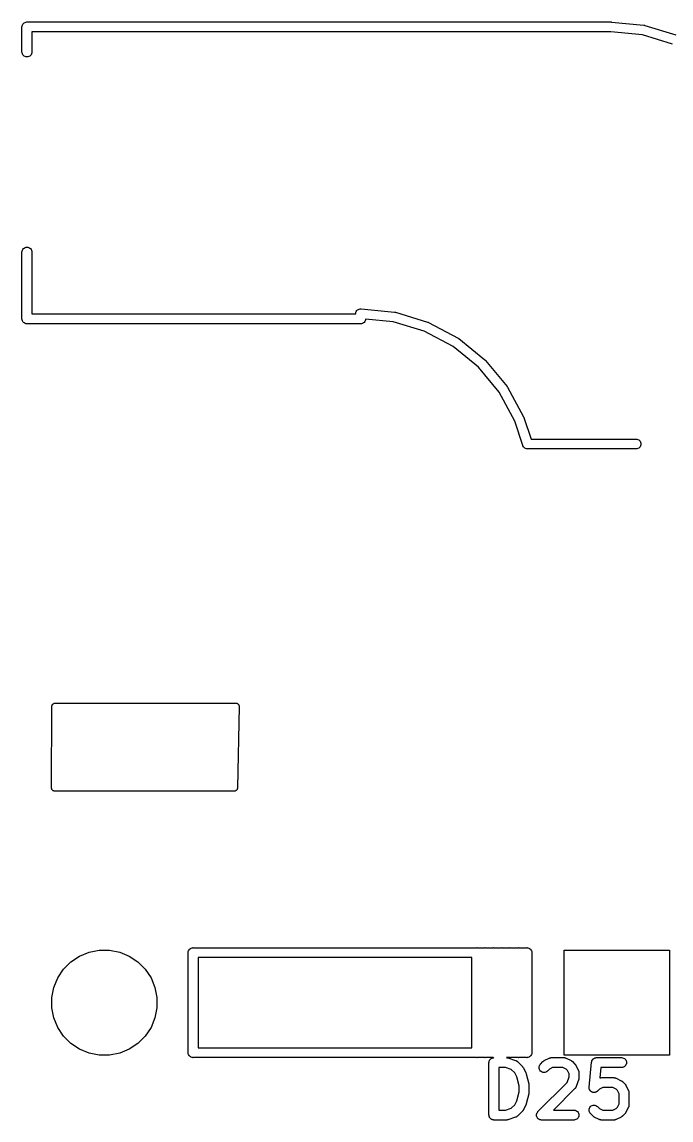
# Model space of a CAD drawing. Extents: x -13 to 127, y -89 to 15.
# Drawn here: x 90.09 to 99.97, y -12.69 to 4.03 of the extents above; entities that cross this region are included whole.
import ezdxf

# ---------------------------------------------------------------- set-up
doc = ezdxf.new("R2010")
doc.units = 0
doc.layers.add('BLACK', color=7, linetype='CONTINUOUS')

msp = doc.modelspace()

# ---------------------------------------------------------------- linework, layer by layer
at = {"layer": 'BLACK', "linetype": 'CONTINUOUS'}
for p, q in [((90.1167, 4.00829), (90.1281, 4.01766)), ((90.1281, 4.01766), (90.1412, 4.02462)), ((90.1412, 4.02462), (90.1553, 4.02891)), ((90.1553, 4.02891), (90.1663, 4.03)), ((90.1663, 4.03), (90.17, 4.03036)), ((90.17, 4.03036), (90.1737, 4.03)), ((90.1737, 4.03), (99.0637, 4.03)), ((99.0637, 4.03), (99.0673, 4.02964)), ((99.0673, 4.02964), (99.0673, 4.02964)), ((99.0673, 4.02964), (99.5607, 3.98127)), ((90.0946, 3.955), (90.0961, 3.9697)), ((90.095, 3.95131), (90.0946, 3.955)), ((90.095, 3.57033), (90.095, 3.95131)), ((90.0961, 3.9697), (90.1004, 3.98384)), ((90.1004, 3.98384), (90.1073, 3.99687)), ((90.1073, 3.99687), (90.1167, 4.00829)), ((99.0563, 3.88), (90.245, 3.88)), ((90.245, 3.88), (90.245, 3.57032)), ((99.5387, 3.8327), (99.0563, 3.88)), ((99.5607, 3.98127), (99.5607, 3.98127)), ((99.5607, 3.98127), (99.5607, 3.98127)), ((99.5607, 3.98127), (99.5617, 3.98116)), ((99.5617, 3.98116), (99.5683, 3.97975)), ((99.5683, 3.97975), (99.575, 3.97842)), ((99.575, 3.97842), (100.05, 3.83515)), ((99.9992, 3.69367), (99.5387, 3.8327)), ((90.0961, 3.5593), (90.095, 3.57033)), ((90.1004, 3.54516), (90.0961, 3.5593)), ((90.1073, 3.53213), (90.1004, 3.54516)), ((90.1167, 3.52071), (90.1073, 3.53213)), ((90.1281, 3.51134), (90.1167, 3.52071)), ((90.1412, 3.50438), (90.1281, 3.51134)), ((90.2119, 3.51134), (90.1988, 3.50438)), ((90.2233, 3.52071), (90.2119, 3.51134)), ((90.2327, 3.53213), (90.2233, 3.52071)), ((90.2396, 3.54516), (90.2327, 3.53213)), ((90.2439, 3.5593), (90.2396, 3.54516)), ((90.245, 3.57032), (90.2439, 3.5593)), ((90.1553, 3.50009), (90.1412, 3.50438)), ((90.17, 3.49864), (90.1553, 3.50009)), ((90.1847, 3.50009), (90.17, 3.49864)), ((90.1988, 3.50438), (90.1847, 3.50009)), ((90.095, 0.52968), (90.0961, 0.5407)), ((90.095, -0.48632), (90.095, 0.52968)), ((90.0961, 0.5407), (90.1004, 0.55484)), ((90.1004, 0.55484), (90.1073, 0.56787)), ((90.1073, 0.56787), (90.1167, 0.57929)), ((90.1167, 0.57929), (90.1281, 0.58866)), ((90.1281, 0.58866), (90.1412, 0.59562)), ((90.1412, 0.59562), (90.1553, 0.59991)), ((90.1553, 0.59991), (90.17, 0.60136)), ((90.17, 0.60136), (90.1847, 0.59991)), ((90.1847, 0.59991), (90.1988, 0.59562)), ((90.1988, 0.59562), (90.2119, 0.58866)), ((90.2119, 0.58866), (90.2233, 0.57929)), ((90.2233, 0.57929), (90.2327, 0.56787)), ((90.2327, 0.56787), (90.2396, 0.55484)), ((90.2396, 0.55484), (90.2439, 0.5407)), ((90.2439, 0.5407), (90.245, 0.52968)), ((90.245, 0.52968), (90.245, -0.415)), ((90.0946, -0.49), (90.095, -0.48632)), ((90.0961, -0.5047), (90.0946, -0.49)), ((90.245, -0.415), (95.1753, -0.415)), ((95.1753, -0.415), (95.1754, -0.40399)), ((95.1754, -0.40399), (95.1784, -0.38965)), ((95.1784, -0.38965), (95.184, -0.37616)), ((95.184, -0.37616), (95.1922, -0.36402)), ((95.1922, -0.36402), (95.2026, -0.35371)), ((95.2026, -0.35371), (95.2148, -0.34561)), ((95.2148, -0.34561), (95.2283, -0.34003)), ((95.2283, -0.34003), (95.2427, -0.33719)), ((95.2427, -0.33719), (95.2573, -0.33719)), ((95.2573, -0.33719), (95.7658, -0.38705)), ((95.3249, -0.49453), (95.3239, -0.5047)), ((95.7439, -0.53562), (95.3249, -0.49453)), ((95.7658, -0.38705), (95.7659, -0.38705)), ((95.7659, -0.38705), (95.7659, -0.38705)), ((95.7659, -0.38705), (95.7669, -0.38716)), ((95.7669, -0.38716), (95.7735, -0.38857)), ((95.7735, -0.38857), (95.7802, -0.38989)), ((95.7802, -0.38989), (96.2694, -0.53758)), ((90.1004, -0.51884), (90.0961, -0.5047)), ((90.1073, -0.53187), (90.1004, -0.51884)), ((90.1123, -0.53789), (90.1073, -0.53187)), ((90.1167, -0.54329), (90.1123, -0.53789)), ((90.1281, -0.55266), (90.1167, -0.54329)), ((90.1412, -0.55963), (90.1281, -0.55266)), ((90.1553, -0.56391), (90.1412, -0.55963)), ((90.17, -0.56536), (90.1553, -0.56391)), ((90.1737, -0.565), (90.17, -0.56536)), ((95.2537, -0.565), (90.1737, -0.565)), ((95.2647, -0.56391), (95.2537, -0.565)), ((95.2788, -0.55963), (95.2647, -0.56391)), ((95.2919, -0.55266), (95.2788, -0.55963)), ((95.3033, -0.54329), (95.2919, -0.55266)), ((95.3127, -0.53187), (95.3033, -0.54329)), ((95.3196, -0.51884), (95.3127, -0.53187)), ((95.3239, -0.5047), (95.3196, -0.51884)), ((96.219, -0.67905), (95.7439, -0.53562)), ((96.2694, -0.53758), (96.2694, -0.53758)), ((96.2694, -0.53758), (96.2694, -0.53758)), ((96.2694, -0.53758), (96.2704, -0.53789)), ((96.2704, -0.53789), (96.2766, -0.54057)), ((96.2766, -0.54057), (96.2829, -0.54316)), ((96.2829, -0.54316), (96.7341, -0.78304)), ((96.6572, -0.91204), (96.219, -0.67905)), ((96.7341, -0.78304), (96.7341, -0.78305)), ((96.7341, -0.78305), (96.7341, -0.78305)), ((96.7341, -0.78305), (96.735, -0.78355)), ((96.735, -0.78355), (96.7406, -0.78738)), ((96.7406, -0.78738), (96.7463, -0.79115)), ((96.7463, -0.79115), (97.1423, -1.1141)), ((97.0418, -1.22569), (96.6572, -0.91204)), ((97.1423, -1.1141), (97.1431, -1.11477)), ((97.1431, -1.11477), (97.1478, -1.11961)), ((97.1478, -1.11961), (97.1526, -1.12442)), ((97.1526, -1.12442), (97.4783, -1.51812)), ((97.3581, -1.60808), (97.0418, -1.22569)), ((97.5945, -2.04533), (97.3581, -1.60808)), ((97.4783, -1.51812), (97.4784, -1.51813)), ((97.4784, -1.51813), (97.4784, -1.51814)), ((97.4784, -1.51814), (97.479, -1.51894)), ((97.479, -1.51894), (97.4827, -1.52461)), ((97.4827, -1.52461), (97.4865, -1.53027)), ((97.4865, -1.53027), (97.7296, -1.97975)), ((97.7296, -1.97975), (97.7301, -1.98067)), ((97.7301, -1.98067), (97.7323, -1.98624)), ((97.7323, -1.98624), (97.7348, -1.99172)), ((97.7348, -1.99172), (97.8441, -2.32)), ((97.7185, -2.4178), (97.5945, -2.04533)), ((97.8441, -2.32), (99.4447, -2.32)), ((99.4447, -2.32), (99.4557, -2.32109)), ((99.4557, -2.32109), (99.4698, -2.32537)), ((99.4698, -2.32537), (99.4829, -2.33234)), ((99.4829, -2.33234), (99.4943, -2.34171)), ((97.7204, -2.42384), (97.7185, -2.4178)), ((97.7273, -2.43687), (97.7204, -2.42384)), ((97.7367, -2.44829), (97.7273, -2.43687)), ((97.7481, -2.45766), (97.7367, -2.44829)), ((97.7612, -2.46463), (97.7481, -2.45766)), ((97.7753, -2.46891), (97.7612, -2.46463)), ((97.7863, -2.47), (97.7753, -2.46891)), ((99.4447, -2.47), (97.7863, -2.47)), ((99.4557, -2.46891), (99.4447, -2.47)), ((99.4698, -2.46462), (99.4557, -2.46891)), ((99.4829, -2.45766), (99.4698, -2.46462)), ((99.4943, -2.44829), (99.4829, -2.45766)), ((99.4943, -2.34171), (99.5037, -2.35313)), ((99.5037, -2.43687), (99.4943, -2.44829)), ((99.5037, -2.35313), (99.5106, -2.36616)), ((99.5106, -2.42384), (99.5037, -2.43687)), ((99.5106, -2.36616), (99.5149, -2.3803)), ((99.5149, -2.4097), (99.5106, -2.42384)), ((99.5149, -2.3803), (99.5164, -2.395)), ((99.5164, -2.395), (99.5149, -2.4097)), ((90.5652, -6.35413), (90.5687, -6.35128)), ((90.5687, -6.35128), (90.5723, -6.34835)), ((90.5723, -6.34835), (90.5726, -6.34822)), ((90.5726, -6.34822), (90.5728, -6.34805)), ((90.5728, -6.34805), (90.5768, -6.34595)), ((90.5768, -6.34595), (90.5809, -6.34377)), ((90.5809, -6.34377), (90.5812, -6.34369)), ((90.5812, -6.34369), (90.5815, -6.34357)), ((90.5815, -6.34357), (90.5858, -6.3423)), ((90.5858, -6.3423), (90.5903, -6.34095)), ((90.5903, -6.34095), (90.5906, -6.34092)), ((90.5906, -6.34092), (90.5908, -6.34085)), ((90.5908, -6.34085), (90.5954, -6.34045)), ((90.5954, -6.34045), (90.6, -6.34)), ((90.6, -6.34), (93.35, -6.34)), ((93.35, -6.34), (93.3507, -6.34)), ((93.3507, -6.34), (93.351, -6.34004)), ((93.351, -6.34004), (93.3514, -6.34002)), ((93.3514, -6.34002), (93.3559, -6.34059)), ((93.3559, -6.34059), (93.3604, -6.34109)), ((93.3604, -6.34109), (93.3607, -6.34119)), ((93.3607, -6.34119), (93.361, -6.34123)), ((93.361, -6.34123), (93.3653, -6.34266)), ((93.3653, -6.34266), (93.3697, -6.34404)), ((93.3697, -6.34404), (93.37, -6.3442)), ((93.37, -6.3442), (93.3703, -6.34431)), ((93.3703, -6.34431), (93.3743, -6.34655)), ((93.3743, -6.34655), (93.3782, -6.34874)), ((93.3782, -6.34874), (93.3785, -6.34896)), ((93.3785, -6.34896), (93.3788, -6.34912)), ((93.3788, -6.34912), (93.3823, -6.35212)), ((93.3823, -6.35212), (93.3857, -6.35502)), ((90.545, -7.6298), (90.55, -6.3898)), ((90.55, -6.3891), (90.5505, -6.38454)), ((90.55, -6.38964), (90.55, -6.3891)), ((90.55, -6.38965), (90.55, -6.38964)), ((90.55, -6.38966), (90.55, -6.38965)), ((90.55, -6.3898), (90.55, -6.38966)), ((90.5505, -6.38454), (90.551, -6.37995)), ((90.551, -6.37995), (90.5511, -6.37968)), ((90.5511, -6.37941), (90.5525, -6.37503)), ((90.5511, -6.37968), (90.5511, -6.37941)), ((90.5525, -6.37503), (90.5539, -6.37062)), ((90.5539, -6.37062), (90.554, -6.37038)), ((90.554, -6.37038), (90.5541, -6.37012)), ((90.5541, -6.37012), (90.5564, -6.36609)), ((90.5564, -6.36609), (90.5585, -6.36204)), ((90.5585, -6.36204), (90.5587, -6.36183)), ((90.5587, -6.36183), (90.5589, -6.36159)), ((90.5589, -6.36159), (90.5618, -6.35808)), ((90.5618, -6.35808), (90.5648, -6.35452)), ((90.5648, -6.35452), (90.565, -6.35435)), ((90.565, -6.35435), (90.5652, -6.35413)), ((93.4, -6.39101), (93.375, -7.63101)), ((93.3857, -6.35502), (93.3859, -6.35527)), ((93.3859, -6.35527), (93.3862, -6.35549)), ((93.3862, -6.35549), (93.389, -6.3591)), ((93.389, -6.3591), (93.3918, -6.36262)), ((93.3918, -6.36262), (93.392, -6.36291)), ((93.392, -6.36291), (93.3922, -6.36318)), ((93.3922, -6.36318), (93.3943, -6.36726)), ((93.3943, -6.36726), (93.3964, -6.37127)), ((93.3964, -6.37127), (93.3965, -6.37158)), ((93.3965, -6.37158), (93.3966, -6.37188)), ((93.3966, -6.37188), (93.3978, -6.37628)), ((93.3978, -6.37628), (93.3991, -6.38063)), ((93.3991, -6.38063), (93.3991, -6.38096)), ((93.3991, -6.38096), (93.3992, -6.38128)), ((93.3992, -6.38128), (93.3996, -6.38584)), ((93.3996, -6.38584), (93.4, -6.39035)), ((93.4, -6.39035), (93.4, -6.39068)), ((93.4, -6.39068), (93.4, -6.39101)), ((90.5455, -7.63476), (90.545, -7.6298)), ((90.5459, -7.63937), (90.5455, -7.63476)), ((90.5459, -7.63944), (90.5459, -7.63937)), ((90.5459, -7.63951), (90.5459, -7.63944)), ((90.5473, -7.64419), (90.5459, -7.63951)), ((90.5486, -7.64873), (90.5473, -7.64419)), ((90.5487, -7.6488), (90.5486, -7.64873)), ((90.5487, -7.64887), (90.5487, -7.6488)), ((90.5509, -7.65297), (90.5487, -7.64887)), ((90.5532, -7.65738), (90.5509, -7.65297)), ((90.5532, -7.65743), (90.5532, -7.65738)), ((90.5532, -7.6575), (90.5532, -7.65743)), ((90.5564, -7.66139), (90.5532, -7.6575)), ((90.5593, -7.66498), (90.5564, -7.66139)), ((90.5593, -7.66503), (90.5593, -7.66498)), ((90.5594, -7.66509), (90.5593, -7.66503)), ((90.5632, -7.6683), (90.5594, -7.66509)), ((90.5668, -7.67126), (90.5632, -7.6683)), ((90.5668, -7.67129), (90.5668, -7.67126)), ((90.5669, -7.67134), (90.5668, -7.67129)), ((90.5711, -7.67362), (90.5669, -7.67134)), ((90.5753, -7.67596), (90.5711, -7.67362)), ((90.5754, -7.67598), (90.5753, -7.67596)), ((90.5754, -7.67601), (90.5754, -7.67598)), ((90.58, -7.67744), (90.5754, -7.67601)), ((90.5846, -7.67891), (90.58, -7.67744)), ((90.5847, -7.67891), (90.5846, -7.67891)), ((90.5847, -7.67894), (90.5847, -7.67891)), ((90.5896, -7.67947), (90.5847, -7.67894)), ((90.5943, -7.67999), (90.5896, -7.67947)), ((90.5944, -7.68), (90.5943, -7.67999)), ((90.5945, -7.68), (90.5944, -7.68)), ((90.5944, -7.68), (90.5944, -7.68)), ((90.595, -7.68), (90.5945, -7.68)), ((93.325, -7.68), (90.595, -7.68)), ((93.3292, -7.67959), (93.325, -7.68)), ((93.3334, -7.67929), (93.3292, -7.67959)), ((93.334, -7.67911), (93.3334, -7.67929)), ((93.3347, -7.67905), (93.334, -7.67911)), ((93.3388, -7.67783), (93.3347, -7.67905)), ((93.3428, -7.67673), (93.3388, -7.67783)), ((93.3434, -7.67642), (93.3428, -7.67673)), ((93.3441, -7.67623), (93.3434, -7.67642)), ((93.3478, -7.67424), (93.3441, -7.67623)), ((93.3515, -7.67238), (93.3478, -7.67424)), ((93.3521, -7.67197), (93.3515, -7.67238)), ((93.3527, -7.67165), (93.3521, -7.67197)), ((93.3559, -7.66898), (93.3527, -7.67165)), ((93.3593, -7.66642), (93.3559, -7.66898)), ((93.3597, -7.66591), (93.3593, -7.66642)), ((93.3602, -7.66548), (93.3597, -7.66591)), ((93.3629, -7.66223), (93.3602, -7.66548)), ((93.3657, -7.65907), (93.3629, -7.66223)), ((93.366, -7.65849), (93.3657, -7.65907)), ((93.3665, -7.65796), (93.366, -7.65849)), ((93.3685, -7.65426), (93.3665, -7.65796)), ((93.3706, -7.65062), (93.3685, -7.65426)), ((93.3708, -7.64997), (93.3706, -7.65062)), ((93.3711, -7.64938), (93.3708, -7.64997)), ((93.3723, -7.64537), (93.3711, -7.64938)), ((93.3737, -7.64138), (93.3723, -7.64537)), ((93.3738, -7.6407), (93.3737, -7.64138)), ((93.374, -7.64005), (93.3738, -7.6407)), ((93.3744, -7.63587), (93.374, -7.64005)), ((93.375, -7.63171), (93.3744, -7.63587)), ((93.375, -7.63101), (93.375, -7.63171)), ((90.84, -10.2786), (90.9711, -10.191)), ((90.9711, -10.191), (91.1166, -10.1307)), ((91.1166, -10.1307), (91.2712, -10.1)), ((91.2712, -10.1), (91.4288, -10.1)), ((91.4288, -10.1), (91.5834, -10.1307)), ((91.5834, -10.1307), (91.7289, -10.191)), ((91.7289, -10.191), (91.86, -10.2786)), ((92.6246, -10.138), (92.6261, -10.1233)), ((92.625, -10.1417), (92.6246, -10.138)), ((92.625, -11.6583), (92.625, -10.1417)), ((92.6261, -10.1233), (92.6304, -10.1092)), ((92.6304, -10.1092), (92.6373, -10.0961)), ((92.6373, -10.0961), (92.6467, -10.0847)), ((92.6467, -10.0847), (92.6581, -10.0753)), ((92.6581, -10.0753), (92.6712, -10.0684)), ((92.6712, -10.0684), (92.6853, -10.0641)), ((92.6853, -10.0641), (92.6963, -10.063)), ((92.6963, -10.063), (92.7, -10.0626)), ((92.7, -10.0626), (92.7037, -10.063)), ((92.7037, -10.063), (97.0143, -10.063)), ((97.0143, -10.063), (97.018, -10.0626)), ((97.018, -10.0626), (97.0217, -10.063)), ((97.0217, -10.063), (97.1413, -10.063)), ((97.1413, -10.063), (97.145, -10.0626)), ((97.145, -10.0626), (97.1487, -10.063)), ((97.1487, -10.063), (97.2683, -10.063)), ((97.2683, -10.063), (97.272, -10.0626)), ((97.272, -10.0626), (97.2757, -10.063)), ((97.2757, -10.063), (97.3953, -10.063)), ((97.3953, -10.063), (97.399, -10.0626)), ((97.399, -10.0626), (97.4027, -10.063)), ((97.4027, -10.063), (97.5223, -10.063)), ((97.5223, -10.063), (97.526, -10.0626)), ((97.526, -10.0626), (97.5297, -10.063)), ((97.5297, -10.063), (97.6493, -10.063)), ((97.6493, -10.063), (97.653, -10.0626)), ((97.653, -10.0626), (97.6567, -10.063)), ((97.6567, -10.063), (97.7763, -10.063)), ((97.7763, -10.063), (97.78, -10.0626)), ((97.78, -10.0626), (97.7837, -10.063)), ((97.7837, -10.063), (97.7947, -10.0641)), ((97.7947, -10.0641), (97.8088, -10.0684)), ((97.8088, -10.0684), (97.8219, -10.0753)), ((97.8219, -10.0753), (97.8333, -10.0847)), ((97.8333, -10.0847), (97.8427, -10.0961)), ((97.8427, -10.0961), (97.8496, -10.1092)), ((97.8496, -10.1092), (97.8539, -10.1233)), ((97.8539, -10.1233), (97.8554, -10.138)), ((97.8554, -10.138), (97.855, -10.1417)), ((97.855, -10.1417), (97.855, -11.6583)), ((98.35, -11.7), (98.35, -10.1)), ((98.35, -10.1), (99.95, -10.1)), ((99.95, -10.1), (99.95, -11.7)), ((90.7286, -10.39), (90.84, -10.2786)), ((91.86, -10.2786), (91.9714, -10.39)), ((92.775, -10.213), (92.775, -11.587)), ((96.943, -10.213), (92.775, -10.213)), ((96.943, -11.587), (96.943, -10.213)), ((90.5807, -10.6666), (90.641, -10.5211)), ((90.641, -10.5211), (90.7286, -10.39)), ((91.9714, -10.39), (92.059, -10.5211)), ((92.059, -10.5211), (92.1193, -10.6666)), ((90.55, -10.8212), (90.5807, -10.6666)), ((92.1193, -10.6666), (92.15, -10.8212)), ((90.55, -10.9788), (90.55, -10.8212)), ((92.15, -10.8212), (92.15, -10.9788)), ((90.5807, -11.1334), (90.55, -10.9788)), ((92.15, -10.9788), (92.1193, -11.1334)), ((90.641, -11.2789), (90.5807, -11.1334)), ((92.1193, -11.1334), (92.059, -11.2789)), ((90.7286, -11.41), (90.641, -11.2789)), ((92.059, -11.2789), (91.9714, -11.41)), ((90.84, -11.5214), (90.7286, -11.41)), ((90.9711, -11.609), (90.84, -11.5214)), ((91.86, -11.5214), (91.7289, -11.609)), ((91.9714, -11.41), (91.86, -11.5214)), ((91.1166, -11.6693), (90.9711, -11.609)), ((91.2712, -11.7), (91.1166, -11.6693)), ((91.4288, -11.7), (91.2712, -11.7)), ((91.5834, -11.6693), (91.4288, -11.7)), ((91.7289, -11.609), (91.5834, -11.6693)), ((92.6246, -11.662), (92.625, -11.6583)), ((92.6261, -11.6767), (92.6246, -11.662)), ((92.6304, -11.6908), (92.6261, -11.6767)), ((92.6373, -11.7039), (92.6304, -11.6908)), ((92.775, -11.587), (96.943, -11.587)), ((97.8496, -11.6908), (97.8427, -11.7039)), ((97.8539, -11.6767), (97.8496, -11.6908)), ((97.8554, -11.662), (97.8539, -11.6767)), ((97.855, -11.6583), (97.8554, -11.662)), ((99.95, -11.7), (98.35, -11.7)), ((92.6467, -11.7153), (92.6373, -11.7039)), ((92.6581, -11.7247), (92.6467, -11.7153)), ((92.6712, -11.7316), (92.6581, -11.7247)), ((92.6853, -11.7359), (92.6712, -11.7316)), ((92.6941, -11.7368), (92.6853, -11.7359)), ((92.6954, -11.7369), (92.6941, -11.7368)), ((92.6963, -11.737), (92.6954, -11.7369)), ((92.7, -11.7374), (92.6963, -11.737)), ((92.7037, -11.737), (92.7, -11.7374)), ((97.0143, -11.737), (92.7037, -11.737)), ((97.018, -11.7374), (97.0143, -11.737)), ((97.0217, -11.737), (97.018, -11.7374)), ((97.1413, -11.737), (97.0217, -11.737)), ((97.145, -11.7374), (97.1413, -11.737)), ((97.1487, -11.737), (97.145, -11.7374)), ((97.2683, -11.737), (97.1487, -11.737)), ((97.2036, -11.8109), (97.2044, -11.8038)), ((97.2036, -11.8114), (97.2036, -11.8109)), ((97.2036, -11.8119), (97.2036, -11.8114)), ((97.2036, -11.8114), (97.2036, -11.8114)), ((97.2036, -11.8114), (97.2036, -11.8114)), ((97.2036, -12.6119), (97.2036, -11.8119)), ((97.2044, -11.8038), (97.2051, -11.7968)), ((97.2051, -11.7968), (97.2052, -11.7966)), ((97.2052, -11.7963), (97.2073, -11.7896)), ((97.2052, -11.7966), (97.2052, -11.7963)), ((97.2073, -11.7896), (97.2094, -11.7828)), ((97.2094, -11.7828), (97.2096, -11.7826)), ((97.2096, -11.7824), (97.213, -11.7761)), ((97.2096, -11.7826), (97.2096, -11.7824)), ((97.213, -11.7761), (97.2164, -11.77)), ((97.2164, -11.77), (97.2166, -11.7698)), ((97.2166, -11.7698), (97.2167, -11.7695)), ((97.2167, -11.7695), (97.2212, -11.7641)), ((97.2212, -11.7641), (97.2257, -11.7587)), ((97.2257, -11.7587), (97.2259, -11.7585)), ((97.2259, -11.7585), (97.2261, -11.7583)), ((97.2261, -11.7583), (97.2316, -11.7539)), ((97.2316, -11.7539), (97.2371, -11.7494)), ((97.2371, -11.7494), (97.2373, -11.7493)), ((97.2373, -11.7493), (97.2375, -11.7491)), ((97.2375, -11.7491), (97.2438, -11.7459)), ((97.2438, -11.7459), (97.25, -11.7426)), ((97.25, -11.7426), (97.2502, -11.7425)), ((97.2502, -11.7425), (97.2505, -11.7424)), ((97.2505, -11.7424), (97.2573, -11.7404)), ((97.2573, -11.7404), (97.264, -11.7383)), ((97.264, -11.7383), (97.2643, -11.7383)), ((97.2643, -11.7383), (97.2645, -11.7382)), ((97.2645, -11.7382), (97.2715, -11.7376)), ((97.272, -11.7374), (97.2683, -11.737)), ((97.2715, -11.7376), (97.2776, -11.737)), ((97.2757, -11.737), (97.272, -11.7374)), ((97.2776, -11.737), (97.2757, -11.737)), ((97.5223, -11.737), (97.4709, -11.737)), ((97.4709, -11.737), (97.4743, -11.7374)), ((97.4743, -11.7374), (97.4785, -11.7375)), ((97.4785, -11.7375), (97.4815, -11.7382)), ((97.4815, -11.7382), (97.4846, -11.7385)), ((97.4846, -11.7385), (97.4887, -11.7398)), ((97.4887, -11.7398), (97.4928, -11.7408)), ((97.4928, -11.7408), (97.6071, -11.7788)), ((97.526, -11.7374), (97.5223, -11.737)), ((97.5297, -11.737), (97.526, -11.7374)), ((97.6493, -11.737), (97.5297, -11.737)), ((97.6071, -11.7788), (97.608, -11.7792)), ((97.608, -11.7792), (97.61, -11.7801)), ((97.61, -11.7801), (97.6122, -11.7808)), ((97.6122, -11.7808), (97.6167, -11.7832)), ((97.6167, -11.7832), (97.6213, -11.7853)), ((97.6213, -11.7853), (97.6231, -11.7866)), ((97.6231, -11.7866), (97.6251, -11.7877)), ((97.6251, -11.7877), (97.629, -11.7909)), ((97.629, -11.7909), (97.6332, -11.7939)), ((97.6332, -11.7939), (97.6347, -11.7956)), ((97.6347, -11.7956), (97.6364, -11.797)), ((97.6364, -11.797), (97.7126, -11.8732)), ((97.653, -11.7374), (97.6493, -11.737)), ((97.6567, -11.737), (97.653, -11.7374)), ((97.7763, -11.737), (97.6567, -11.737)), ((97.78, -11.7374), (97.7763, -11.737)), ((97.7837, -11.737), (97.78, -11.7374)), ((97.7846, -11.7369), (97.7837, -11.737)), ((97.7859, -11.7368), (97.7846, -11.7369)), ((97.7947, -11.7359), (97.7859, -11.7368)), ((97.8088, -11.7316), (97.7947, -11.7359)), ((97.8219, -11.7247), (97.8088, -11.7316)), ((97.8333, -11.7153), (97.8219, -11.7247)), ((97.8427, -11.7039), (97.8333, -11.7153)), ((97.967, -11.8733), (97.9712, -11.8593)), ((97.9712, -11.8593), (97.9782, -11.8464)), ((97.9782, -11.8464), (97.9874, -11.8351)), ((97.9874, -11.8351), (98.0255, -11.797)), ((98.0255, -11.797), (98.0263, -11.7962)), ((98.0263, -11.7962), (98.0296, -11.7936)), ((98.0296, -11.7936), (98.0326, -11.7907)), ((98.0326, -11.7907), (98.0353, -11.789)), ((98.0353, -11.789), (98.0377, -11.7871)), ((98.0377, -11.7871), (98.0415, -11.7852)), ((98.0415, -11.7852), (98.045, -11.7829)), ((98.045, -11.7829), (98.1212, -11.7448)), ((98.1212, -11.7448), (98.1222, -11.7444)), ((98.1222, -11.7444), (98.1242, -11.7436)), ((98.1242, -11.7436), (98.1262, -11.7426)), ((98.1262, -11.7426), (98.1311, -11.7411)), ((98.1311, -11.7411), (98.1359, -11.7393)), ((98.1359, -11.7393), (98.1381, -11.739)), ((98.1381, -11.739), (98.1402, -11.7383)), ((98.1402, -11.7383), (98.1453, -11.7378)), ((98.1453, -11.7378), (98.1504, -11.737)), ((98.1504, -11.737), (98.1526, -11.7371)), ((98.1526, -11.7371), (98.1548, -11.7369)), ((98.1548, -11.7369), (98.3452, -11.7369)), ((98.3452, -11.7369), (98.3463, -11.7369)), ((98.3463, -11.7369), (98.3485, -11.7372)), ((98.3485, -11.7372), (98.3507, -11.7371)), ((98.3507, -11.7371), (98.3557, -11.738)), ((98.3557, -11.738), (98.3608, -11.7385)), ((98.3608, -11.7385), (98.3629, -11.7392)), ((98.3629, -11.7392), (98.3651, -11.7396)), ((98.3651, -11.7396), (98.3699, -11.7414)), ((98.3699, -11.7414), (98.3748, -11.743)), ((98.3748, -11.743), (98.3767, -11.744)), ((98.3767, -11.744), (98.3788, -11.7448)), ((98.3788, -11.7448), (98.455, -11.7829)), ((98.455, -11.7829), (98.4559, -11.7834)), ((98.4559, -11.7834), (98.4594, -11.7857)), ((98.4594, -11.7857), (98.4631, -11.7877)), ((98.4631, -11.7877), (98.4656, -11.7897)), ((98.4656, -11.7897), (98.4682, -11.7914)), ((98.4682, -11.7914), (98.4712, -11.7943)), ((98.4712, -11.7943), (98.4745, -11.797)), ((98.4745, -11.797), (98.5126, -11.8351)), ((98.5126, -11.8351), (98.5133, -11.8358)), ((98.5133, -11.8358), (98.5159, -11.8391)), ((98.5159, -11.8391), (98.5188, -11.8422)), ((98.5188, -11.8422), (98.5205, -11.8448)), ((98.5205, -11.8448), (98.5224, -11.8472)), ((98.5224, -11.8472), (98.5244, -11.851)), ((98.5244, -11.851), (98.5266, -11.8546)), ((98.5266, -11.8546), (98.5647, -11.9307)), ((98.7278, -12.1854), (98.7658, -11.8044)), ((98.7658, -11.8044), (98.766, -11.8034)), ((98.766, -11.8034), (98.7667, -11.8001)), ((98.7667, -11.8001), (98.767, -11.7968)), ((98.767, -11.7968), (98.7682, -11.793)), ((98.7682, -11.793), (98.769, -11.7891)), ((98.769, -11.7891), (98.7703, -11.786)), ((98.7703, -11.786), (98.7713, -11.7828)), ((98.7713, -11.7828), (98.7732, -11.7793)), ((98.7732, -11.7793), (98.7748, -11.7756)), ((98.7748, -11.7756), (98.7767, -11.7729)), ((98.7767, -11.7729), (98.7783, -11.77)), ((98.7783, -11.77), (98.7808, -11.7669)), ((98.7808, -11.7669), (98.7831, -11.7636)), ((98.7831, -11.7636), (98.7855, -11.7613)), ((98.7855, -11.7613), (98.7876, -11.7587)), ((98.7876, -11.7587), (98.7907, -11.7562)), ((98.7907, -11.7562), (98.7936, -11.7534)), ((98.7936, -11.7534), (98.7964, -11.7515)), ((98.7964, -11.7515), (98.799, -11.7494)), ((98.799, -11.7494), (98.8025, -11.7476)), ((98.8025, -11.7476), (98.8059, -11.7454)), ((98.8059, -11.7454), (98.809, -11.7441)), ((98.809, -11.7441), (98.8119, -11.7426)), ((98.8119, -11.7426), (98.8157, -11.7414)), ((98.8157, -11.7414), (98.8194, -11.7399)), ((98.8194, -11.7399), (98.8227, -11.7393)), ((98.8227, -11.7393), (98.8259, -11.7383)), ((98.8259, -11.7383), (98.8299, -11.7379)), ((98.8299, -11.7379), (98.8338, -11.7372)), ((98.8338, -11.7372), (98.8372, -11.7372)), ((98.8372, -11.7372), (98.8405, -11.7369)), ((98.8405, -11.7369), (99.2214, -11.7369)), ((99.2214, -11.7369), (99.2225, -11.7369)), ((99.2225, -11.7369), (99.237, -11.7385)), ((99.237, -11.7385), (99.251, -11.743)), ((99.251, -11.743), (99.2638, -11.75)), ((99.2743, -11.8651), (99.2629, -11.8744)), ((99.2638, -11.75), (99.275, -11.7594)), ((99.2836, -11.8538), (99.2743, -11.8651)), ((99.275, -11.7594), (99.2842, -11.7708)), ((99.2906, -11.841), (99.2836, -11.8538)), ((99.2842, -11.7708), (99.291, -11.7838)), ((99.2949, -11.827), (99.2906, -11.841)), ((99.291, -11.7838), (99.2951, -11.7978)), ((99.2964, -11.8124), (99.2949, -11.827)), ((99.2951, -11.7978), (99.2964, -11.8124)), ((97.3536, -11.8869), (97.3536, -12.5369)), ((97.4569, -11.8869), (97.3536, -11.8869)), ((97.5428, -11.9156), (97.4569, -11.8869)), ((97.5979, -11.9706), (97.5428, -11.9156)), ((97.6269, -12.0286), (97.5979, -11.9706)), ((97.6607, -12.164), (97.6269, -12.0286)), ((97.7126, -11.8732), (97.7133, -11.8739)), ((97.7133, -11.8739), (97.7159, -11.8772)), ((97.7159, -11.8772), (97.7188, -11.8803)), ((97.7188, -11.8803), (97.7205, -11.8829)), ((97.7205, -11.8829), (97.7224, -11.8853)), ((97.7224, -11.8853), (97.7244, -11.8891)), ((97.7244, -11.8891), (97.7266, -11.8926)), ((97.7266, -11.8926), (97.7647, -11.9688)), ((97.7647, -11.9688), (97.7652, -11.9698)), ((97.7652, -11.9698), (97.7653, -11.9701)), ((97.7653, -11.9701), (97.7655, -11.9704)), ((97.7655, -11.9704), (97.7678, -11.977)), ((97.7678, -11.977), (97.7702, -11.9835)), ((97.7702, -11.9835), (97.7703, -11.9839)), ((97.7703, -11.9839), (97.7704, -11.9842)), ((97.7704, -11.9842), (97.8085, -12.1366)), ((97.9655, -11.8878), (97.967, -11.8733)), ((97.9669, -11.9024), (97.9655, -11.8878)), ((97.971, -11.9164), (97.9669, -11.9024)), ((97.9779, -11.9294), (97.971, -11.9164)), ((97.9871, -11.9408), (97.9779, -11.9294)), ((97.9983, -11.9501), (97.9871, -11.9408)), ((98.0112, -11.9571), (97.9983, -11.9501)), ((98.0251, -11.9615), (98.0112, -11.9571)), ((98.0397, -11.9631), (98.0251, -11.9615)), ((98.0543, -11.9618), (98.0397, -11.9631)), ((98.0683, -11.9577), (98.0543, -11.9618)), ((98.0813, -11.951), (98.0683, -11.9577)), ((98.0928, -11.9419), (98.0813, -11.951)), ((98.0935, -11.9411), (98.0928, -11.9419)), ((98.123, -11.9116), (98.0935, -11.9411)), ((98.1725, -11.8869), (98.123, -11.9116)), ((98.3275, -11.8869), (98.1725, -11.8869)), ((98.377, -11.9116), (98.3275, -11.8869)), ((98.3979, -11.9325), (98.377, -11.9116)), ((98.394, -12.1142), (98.4226, -12.0283)), ((98.4226, -11.982), (98.3979, -11.9325)), ((98.4226, -12.0283), (98.4226, -11.982)), ((98.5647, -11.9307), (98.5652, -11.9317)), ((98.5652, -11.9317), (98.5659, -11.9338)), ((98.5659, -11.9338), (98.567, -11.9357)), ((98.567, -11.9357), (98.5684, -11.9406)), ((98.5684, -11.9406), (98.5702, -11.9454)), ((98.5702, -11.9454), (98.5706, -11.9476)), ((98.5706, -11.9476), (98.5712, -11.9497)), ((98.5712, -11.9497), (98.5717, -11.9548)), ((98.5717, -11.9548), (98.5725, -11.9599)), ((98.5725, -11.9599), (98.5724, -11.9621)), ((98.5724, -11.9621), (98.5726, -11.9643)), ((98.5726, -11.9643), (98.5726, -12.0405)), ((98.9083, -11.8869), (98.8924, -12.046)), ((99.2214, -11.8869), (98.9083, -11.8869)), ((99.236, -11.8855), (99.2214, -11.8869)), ((99.25, -11.8812), (99.236, -11.8855)), ((99.2629, -11.8744), (99.25, -11.8812)), ((97.6607, -12.2598), (97.6607, -12.164)), ((97.8085, -12.1366), (97.8087, -12.1376)), ((97.8087, -12.1376), (97.8089, -12.1389)), ((97.8089, -12.1389), (97.8093, -12.1402)), ((97.8093, -12.1402), (97.8099, -12.1462)), ((97.8099, -12.1462), (97.8107, -12.1521)), ((97.8107, -12.1521), (97.8106, -12.1534)), ((97.8106, -12.1534), (97.8107, -12.1548)), ((97.8107, -12.1548), (97.8107, -12.269)), ((97.9493, -12.5589), (98.394, -12.1142)), ((98.5186, -12.2005), (98.5156, -12.2046)), ((98.5218, -12.1965), (98.5186, -12.2005)), ((98.5229, -12.1945), (98.5218, -12.1965)), ((98.5242, -12.1928), (98.5229, -12.1945)), ((98.5263, -12.1881), (98.5242, -12.1928)), ((98.5288, -12.1836), (98.5263, -12.1881)), ((98.5294, -12.1815), (98.5288, -12.1836)), ((98.5303, -12.1795), (98.5294, -12.1815)), ((98.5307, -12.1785), (98.5303, -12.1795)), ((98.5688, -12.0642), (98.5307, -12.1785)), ((98.5697, -12.0601), (98.5688, -12.0642)), ((98.571, -12.0561), (98.5697, -12.0601)), ((98.5713, -12.053), (98.571, -12.0561)), ((98.572, -12.0499), (98.5713, -12.053)), ((98.5721, -12.0457), (98.572, -12.0499)), ((98.5726, -12.0415), (98.5721, -12.0457)), ((98.5726, -12.0405), (98.5726, -12.0415)), ((98.7274, -12.1926), (98.7277, -12.189)), ((98.7277, -12.1963), (98.7274, -12.1926)), ((98.7277, -12.189), (98.7278, -12.1854)), ((98.7277, -12.2), (98.7277, -12.1963)), ((98.7284, -12.2036), (98.7277, -12.2)), ((98.9344, -12.1917), (98.8849, -12.2164)), ((98.8924, -12.046), (98.893, -12.0458)), ((98.893, -12.0458), (98.8978, -12.0441)), ((98.8978, -12.0441), (98.9, -12.0437)), ((98.9, -12.0437), (98.9021, -12.0431)), ((98.9021, -12.0431), (98.9072, -12.0426)), ((98.9072, -12.0426), (98.9123, -12.0418)), ((98.9123, -12.0418), (98.9145, -12.0419)), ((98.9145, -12.0419), (98.9167, -12.0417)), ((98.9167, -12.0417), (99.1071, -12.0417)), ((99.0894, -12.1917), (98.9344, -12.1917)), ((99.1389, -12.2164), (99.0894, -12.1917)), ((99.1071, -12.0417), (99.1082, -12.0417)), ((99.1082, -12.0417), (99.1104, -12.0419)), ((99.1104, -12.0419), (99.1126, -12.0419)), ((99.1126, -12.0419), (99.1176, -12.0427)), ((99.1176, -12.0427), (99.1227, -12.0433)), ((99.1227, -12.0433), (99.1248, -12.044)), ((99.1248, -12.044), (99.127, -12.0443)), ((99.127, -12.0443), (99.1318, -12.0462)), ((99.1318, -12.0462), (99.1367, -12.0477)), ((99.1367, -12.0477), (99.1386, -12.0488)), ((99.1386, -12.0488), (99.1407, -12.0496)), ((99.1407, -12.0496), (99.2169, -12.0877)), ((99.2169, -12.0877), (99.2178, -12.0882)), ((99.2178, -12.0882), (99.2213, -12.0904)), ((99.2213, -12.0904), (99.2251, -12.0924)), ((99.2251, -12.0924), (99.2275, -12.0944)), ((99.2275, -12.0944), (99.2301, -12.0961)), ((99.2301, -12.0961), (99.2331, -12.0991)), ((99.2331, -12.0991), (99.2364, -12.1017)), ((99.2364, -12.1017), (99.2745, -12.1398)), ((99.2745, -12.1398), (99.2752, -12.1406)), ((99.2752, -12.1406), (99.2778, -12.1439)), ((99.2778, -12.1439), (99.2807, -12.1469)), ((99.2807, -12.1469), (99.2824, -12.1496)), ((99.2824, -12.1496), (99.2843, -12.152)), ((99.2843, -12.152), (99.2863, -12.1557)), ((99.2863, -12.1557), (99.2885, -12.1593)), ((99.2885, -12.1593), (99.3266, -12.2355)), ((97.6269, -12.3953), (97.6607, -12.2598)), ((97.8085, -12.2872), (97.7704, -12.4396)), ((97.8087, -12.2859), (97.8085, -12.2872)), ((97.8091, -12.2846), (97.8087, -12.2859)), ((97.8097, -12.2787), (97.8091, -12.2846)), ((97.8106, -12.2728), (97.8097, -12.2787)), ((97.8107, -12.2701), (97.8106, -12.2714)), ((97.8106, -12.2714), (97.8106, -12.2728)), ((97.8107, -12.269), (97.8107, -12.2701)), ((98.5126, -12.2078), (98.1834, -12.5369)), ((98.514, -12.2061), (98.5126, -12.2078)), ((98.5156, -12.2046), (98.514, -12.2061)), ((98.7288, -12.2072), (98.7284, -12.2036)), ((98.7298, -12.2107), (98.7288, -12.2072)), ((98.7305, -12.2144), (98.7298, -12.2107)), ((98.7319, -12.2177), (98.7305, -12.2144)), ((98.7329, -12.2212), (98.7319, -12.2177)), ((98.7347, -12.2245), (98.7329, -12.2212)), ((98.7361, -12.2279), (98.7347, -12.2245)), ((98.7381, -12.2309), (98.7361, -12.2279)), ((98.7398, -12.2341), (98.7381, -12.2309)), ((98.7421, -12.237), (98.7398, -12.2341)), ((98.7442, -12.2401), (98.7421, -12.237)), ((98.7467, -12.2427), (98.7442, -12.2401)), ((98.749, -12.2455), (98.7467, -12.2427)), ((98.7518, -12.2479), (98.749, -12.2455)), ((98.7545, -12.2506), (98.7518, -12.2479)), ((98.7574, -12.2526), (98.7545, -12.2506)), ((98.7602, -12.2549), (98.7574, -12.2526)), ((98.7635, -12.2567), (98.7602, -12.2549)), ((98.7666, -12.2588), (98.7635, -12.2567)), ((98.7699, -12.2602), (98.7666, -12.2588)), ((98.7731, -12.2619), (98.7699, -12.2602)), ((98.7766, -12.263), (98.7731, -12.2619)), ((98.7801, -12.2645), (98.7766, -12.263)), ((98.7836, -12.2652), (98.7801, -12.2645)), ((98.787, -12.2663), (98.7836, -12.2652)), ((98.7907, -12.2667), (98.787, -12.2663)), ((98.7944, -12.2674), (98.7907, -12.2667)), ((98.798, -12.2675), (98.7944, -12.2674)), ((98.8016, -12.2679), (98.798, -12.2675)), ((98.8053, -12.2675), (98.8016, -12.2679)), ((98.809, -12.2676), (98.8053, -12.2675)), ((98.8126, -12.2669), (98.809, -12.2676)), ((98.8162, -12.2666), (98.8126, -12.2669)), ((98.8198, -12.2655), (98.8162, -12.2666)), ((98.8234, -12.2648), (98.8198, -12.2655)), ((98.8268, -12.2635), (98.8234, -12.2648)), ((98.8302, -12.2625), (98.8268, -12.2635)), ((98.8335, -12.2608), (98.8302, -12.2625)), ((98.837, -12.2594), (98.8335, -12.2608)), ((98.84, -12.2574), (98.837, -12.2594)), ((98.8432, -12.2558), (98.84, -12.2574)), ((98.8461, -12.2534), (98.8432, -12.2558)), ((98.8493, -12.2514), (98.8461, -12.2534)), ((98.8519, -12.2489), (98.8493, -12.2514)), ((98.8547, -12.2466), (98.8519, -12.2489)), ((98.8554, -12.2459), (98.8547, -12.2466)), ((98.8849, -12.2164), (98.8554, -12.2459)), ((99.1598, -12.2373), (99.1389, -12.2164)), ((99.1845, -12.2868), (99.1598, -12.2373)), ((99.1845, -12.4418), (99.1845, -12.2868)), ((99.3266, -12.2355), (99.3271, -12.2364)), ((99.3271, -12.2364), (99.3278, -12.2385)), ((99.3278, -12.2385), (99.3289, -12.2405)), ((99.3289, -12.2405), (99.3303, -12.2454)), ((99.3303, -12.2454), (99.3321, -12.2502)), ((99.3321, -12.2502), (99.3325, -12.2524)), ((99.3325, -12.2524), (99.3331, -12.2545)), ((99.3331, -12.2545), (99.3336, -12.2596)), ((99.3336, -12.2596), (99.3344, -12.2646)), ((99.3344, -12.2646), (99.3343, -12.2669)), ((99.3343, -12.2669), (99.3345, -12.269)), ((99.3345, -12.269), (99.3345, -12.4595)), ((97.3536, -12.5369), (97.4569, -12.5369)), ((97.4569, -12.5369), (97.5428, -12.5083)), ((97.5428, -12.5083), (97.5979, -12.4532)), ((97.5979, -12.4532), (97.6269, -12.3953)), ((97.7238, -12.5356), (97.7218, -12.5393)), ((97.7261, -12.5321), (97.7238, -12.5356)), ((97.7266, -12.5312), (97.7261, -12.5321)), ((97.7647, -12.455), (97.7266, -12.5312)), ((97.7648, -12.4546), (97.7647, -12.455)), ((97.765, -12.4543), (97.7648, -12.4546)), ((97.7674, -12.4479), (97.765, -12.4543)), ((97.7699, -12.4413), (97.7674, -12.4479)), ((97.77, -12.441), (97.7699, -12.4413)), ((97.7701, -12.4406), (97.77, -12.441)), ((97.7704, -12.4396), (97.7701, -12.4406)), ((98.1834, -12.5369), (98.4976, -12.5369)), ((98.4976, -12.5369), (98.4987, -12.5369)), ((98.4987, -12.5369), (98.5132, -12.5385)), ((98.7274, -12.5349), (98.729, -12.5204)), ((98.7287, -12.5495), (98.7274, -12.5349)), ((98.729, -12.5204), (98.7333, -12.5064)), ((98.7333, -12.5064), (98.7403, -12.4936)), ((98.7403, -12.4936), (98.7497, -12.4823)), ((98.7497, -12.4823), (98.7611, -12.4731)), ((98.7611, -12.4731), (98.774, -12.4663)), ((98.774, -12.4663), (98.7881, -12.4621)), ((98.7881, -12.4621), (98.8026, -12.4607)), ((98.8026, -12.4607), (98.8172, -12.4622)), ((98.8172, -12.4622), (98.8312, -12.4665)), ((98.8312, -12.4665), (98.8441, -12.4734)), ((98.8441, -12.4734), (98.8554, -12.4827)), ((98.8554, -12.4827), (98.8849, -12.5122)), ((98.8849, -12.5122), (98.9344, -12.5369)), ((98.9344, -12.5369), (99.0894, -12.5369)), ((99.0894, -12.5369), (99.1389, -12.5122)), ((99.1389, -12.5122), (99.1598, -12.4913)), ((99.1598, -12.4913), (99.1845, -12.4418)), ((99.3266, -12.4931), (99.2885, -12.5693)), ((99.3274, -12.491), (99.3266, -12.4931)), ((99.3285, -12.4891), (99.3274, -12.491)), ((99.33, -12.4842), (99.3285, -12.4891)), ((99.3318, -12.4794), (99.33, -12.4842)), ((99.3322, -12.4772), (99.3318, -12.4794)), ((99.3329, -12.4751), (99.3322, -12.4772)), ((99.3335, -12.47), (99.3329, -12.4751)), ((99.3343, -12.465), (99.3335, -12.47)), ((99.3345, -12.4606), (99.3343, -12.4628)), ((99.3343, -12.4628), (99.3343, -12.465)), ((99.3345, -12.4595), (99.3345, -12.4606)), ((97.2043, -12.6189), (97.2036, -12.6119)), ((97.2049, -12.626), (97.2043, -12.6189)), ((97.205, -12.6262), (97.2049, -12.626)), ((97.205, -12.6265), (97.205, -12.6262)), ((97.207, -12.6332), (97.205, -12.6265)), ((97.209, -12.64), (97.207, -12.6332)), ((97.2092, -12.6402), (97.209, -12.64)), ((97.2092, -12.6405), (97.2092, -12.6402)), ((97.2125, -12.6467), (97.2092, -12.6405)), ((97.2158, -12.653), (97.2125, -12.6467)), ((97.216, -12.6532), (97.2158, -12.653)), ((97.2161, -12.6534), (97.216, -12.6532)), ((97.2206, -12.6589), (97.2161, -12.6534)), ((97.225, -12.6644), (97.2206, -12.6589)), ((97.2252, -12.6645), (97.225, -12.6644)), ((97.2254, -12.6648), (97.2252, -12.6645)), ((97.2308, -12.6692), (97.2254, -12.6648)), ((97.2362, -12.6738), (97.2308, -12.6692)), ((97.2364, -12.6739), (97.2362, -12.6738)), ((97.2366, -12.6741), (97.2364, -12.6739)), ((97.2428, -12.6774), (97.2366, -12.6741)), ((97.249, -12.6808), (97.2428, -12.6774)), ((97.2493, -12.6809), (97.249, -12.6808)), ((97.2495, -12.681), (97.2493, -12.6809)), ((97.2563, -12.6831), (97.2495, -12.681)), ((97.263, -12.6853), (97.2563, -12.6831)), ((97.2632, -12.6853), (97.263, -12.6853)), ((97.2635, -12.6854), (97.2632, -12.6853)), ((97.2705, -12.6861), (97.2635, -12.6854)), ((97.2775, -12.6869), (97.2705, -12.6861)), ((97.278, -12.6869), (97.2775, -12.6869)), ((97.2781, -12.6869), (97.278, -12.6869)), ((97.278, -12.6869), (97.278, -12.6869)), ((97.2786, -12.6869), (97.2781, -12.6869)), ((97.469, -12.6869), (97.2786, -12.6869)), ((97.4732, -12.6865), (97.469, -12.6869)), ((97.4775, -12.6864), (97.4732, -12.6865)), ((97.4805, -12.6858), (97.4775, -12.6864)), ((97.4836, -12.6855), (97.4805, -12.6858)), ((97.4876, -12.6843), (97.4836, -12.6855)), ((97.4918, -12.6834), (97.4876, -12.6843)), ((97.4928, -12.6831), (97.4918, -12.6834)), ((97.6071, -12.645), (97.4928, -12.6831)), ((97.6091, -12.6441), (97.6071, -12.645)), ((97.6112, -12.6434), (97.6091, -12.6441)), ((97.6157, -12.6411), (97.6112, -12.6434)), ((97.6204, -12.639), (97.6157, -12.6411)), ((97.6222, -12.6377), (97.6204, -12.639)), ((97.6242, -12.6367), (97.6222, -12.6377)), ((97.6282, -12.6335), (97.6242, -12.6367)), ((97.6324, -12.6306), (97.6282, -12.6335)), ((97.6339, -12.629), (97.6324, -12.6306)), ((97.6356, -12.6276), (97.6339, -12.629)), ((97.6364, -12.6268), (97.6356, -12.6276)), ((97.7126, -12.5507), (97.6364, -12.6268)), ((97.7152, -12.5474), (97.7126, -12.5507)), ((97.7182, -12.5444), (97.7152, -12.5474)), ((97.7199, -12.5418), (97.7182, -12.5444)), ((97.7218, -12.5393), (97.7199, -12.5418)), ((97.9274, -12.6114), (97.9281, -12.6043)), ((97.9274, -12.6115), (97.9274, -12.6114)), ((97.9274, -12.6116), (97.9274, -12.6115)), ((97.9281, -12.6188), (97.9274, -12.6116)), ((97.9281, -12.6043), (97.9289, -12.5971)), ((97.9287, -12.626), (97.9281, -12.6188)), ((97.9287, -12.6261), (97.9287, -12.626)), ((97.9288, -12.6262), (97.9287, -12.6261)), ((97.9308, -12.6331), (97.9288, -12.6262)), ((97.9289, -12.5968), (97.9311, -12.5899)), ((97.9289, -12.597), (97.9289, -12.5968)), ((97.9289, -12.5971), (97.9289, -12.597)), ((97.9328, -12.64), (97.9308, -12.6331)), ((97.9311, -12.5899), (97.9331, -12.5831)), ((97.9329, -12.6401), (97.9328, -12.64)), ((97.9329, -12.6402), (97.9329, -12.6401)), ((97.9364, -12.6468), (97.9329, -12.6402)), ((97.9331, -12.5831), (97.9332, -12.583)), ((97.9332, -12.5828), (97.9367, -12.5765)), ((97.9332, -12.583), (97.9332, -12.5828)), ((97.9396, -12.653), (97.9364, -12.6468)), ((97.9367, -12.5765), (97.9401, -12.5702)), ((97.9397, -12.6531), (97.9396, -12.653)), ((97.9398, -12.6532), (97.9397, -12.6531)), ((97.9443, -12.6588), (97.9398, -12.6532)), ((97.9401, -12.5701), (97.9402, -12.57)), ((97.9401, -12.5702), (97.9401, -12.5701)), ((97.9402, -12.57), (97.9448, -12.5644)), ((97.9488, -12.6644), (97.9443, -12.6588)), ((97.9448, -12.5644), (97.9493, -12.5589)), ((97.9489, -12.6645), (97.9488, -12.6644)), ((97.949, -12.6646), (97.9489, -12.6645)), ((97.9545, -12.6691), (97.949, -12.6646)), ((97.96, -12.6738), (97.9545, -12.6691)), ((97.9601, -12.6739), (97.96, -12.6738)), ((97.9602, -12.6739), (97.9601, -12.6739)), ((97.9666, -12.6774), (97.9602, -12.6739)), ((97.9728, -12.6808), (97.9666, -12.6774)), ((97.973, -12.6809), (97.9728, -12.6808)), ((97.9731, -12.6809), (97.973, -12.6809)), ((97.98, -12.6831), (97.9731, -12.6809)), ((97.9868, -12.6853), (97.98, -12.6831)), ((97.9869, -12.6853), (97.9868, -12.6853)), ((97.987, -12.6853), (97.9869, -12.6853)), ((97.9942, -12.6861), (97.987, -12.6853)), ((98.0013, -12.6869), (97.9942, -12.6861)), ((98.0016, -12.6869), (98.0013, -12.6869)), ((98.0024, -12.6869), (98.0016, -12.6869)), ((98.0016, -12.6869), (98.0016, -12.6869)), ((98.0016, -12.6869), (98.0016, -12.6869)), ((98.4976, -12.6869), (98.0024, -12.6869)), ((98.5122, -12.6855), (98.4976, -12.6869)), ((98.5262, -12.6812), (98.5122, -12.6855)), ((98.5132, -12.5385), (98.5272, -12.543)), ((98.5391, -12.6744), (98.5262, -12.6812)), ((98.5272, -12.543), (98.54, -12.55)), ((98.5505, -12.6651), (98.5391, -12.6744)), ((98.54, -12.55), (98.5512, -12.5594)), ((98.5598, -12.6538), (98.5505, -12.6651)), ((98.5512, -12.5594), (98.5604, -12.5708)), ((98.5668, -12.641), (98.5598, -12.6538)), ((98.5604, -12.5708), (98.5672, -12.5838)), ((98.5711, -12.627), (98.5668, -12.641)), ((98.5672, -12.5838), (98.5713, -12.5978)), ((98.5726, -12.6124), (98.5711, -12.627)), ((98.5713, -12.5978), (98.5726, -12.6124)), ((98.7327, -12.5636), (98.7287, -12.5495)), ((98.7395, -12.5766), (98.7327, -12.5636)), ((98.7486, -12.588), (98.7395, -12.5766)), ((98.7493, -12.5887), (98.7486, -12.588)), ((98.7874, -12.6268), (98.7493, -12.5887)), ((98.7907, -12.6295), (98.7874, -12.6268)), ((98.7937, -12.6325), (98.7907, -12.6295)), ((98.7963, -12.6342), (98.7937, -12.6325)), ((98.7988, -12.6361), (98.7963, -12.6342)), ((98.8025, -12.6381), (98.7988, -12.6361)), ((98.806, -12.6404), (98.8025, -12.6381)), ((98.8069, -12.6409), (98.806, -12.6404)), ((98.8831, -12.679), (98.8069, -12.6409)), ((98.8852, -12.6798), (98.8831, -12.679)), ((98.8871, -12.6808), (98.8852, -12.6798)), ((98.892, -12.6824), (98.8871, -12.6808)), ((98.8968, -12.6842), (98.892, -12.6824)), ((98.899, -12.6846), (98.8968, -12.6842)), ((98.9011, -12.6853), (98.899, -12.6846)), ((98.9062, -12.6858), (98.9011, -12.6853)), ((98.9112, -12.6867), (98.9062, -12.6858)), ((98.9134, -12.6867), (98.9112, -12.6867)), ((98.9156, -12.6869), (98.9134, -12.6867)), ((98.9167, -12.6869), (98.9156, -12.6869)), ((99.1071, -12.6869), (98.9167, -12.6869)), ((99.1093, -12.6867), (99.1071, -12.6869)), ((99.1115, -12.6868), (99.1093, -12.6867)), ((99.1166, -12.686), (99.1115, -12.6868)), ((99.1217, -12.6855), (99.1166, -12.686)), ((99.1238, -12.6848), (99.1217, -12.6855)), ((99.126, -12.6845), (99.1238, -12.6848)), ((99.1308, -12.6827), (99.126, -12.6845)), ((99.1357, -12.6812), (99.1308, -12.6827)), ((99.1377, -12.6802), (99.1357, -12.6812)), ((99.1397, -12.6794), (99.1377, -12.6802)), ((99.1407, -12.679), (99.1397, -12.6794)), ((99.2169, -12.6409), (99.1407, -12.679)), ((99.2204, -12.6386), (99.2169, -12.6409)), ((99.2242, -12.6367), (99.2204, -12.6386)), ((99.2266, -12.6348), (99.2242, -12.6367)), ((99.2293, -12.6331), (99.2266, -12.6348)), ((99.2323, -12.6302), (99.2293, -12.6331)), ((99.2356, -12.6276), (99.2323, -12.6302)), ((99.2364, -12.6268), (99.2356, -12.6276)), ((99.2745, -12.5887), (99.2364, -12.6268)), ((99.2771, -12.5855), (99.2745, -12.5887)), ((99.2801, -12.5825), (99.2771, -12.5855)), ((99.2818, -12.5798), (99.2801, -12.5825)), ((99.2838, -12.5774), (99.2818, -12.5798)), ((99.2857, -12.5737), (99.2838, -12.5774)), ((99.288, -12.5702), (99.2857, -12.5737)), ((99.2885, -12.5693), (99.288, -12.5702))]:
    msp.add_line(p, q, dxfattribs=at)

doc.saveas('drawing.dxf')
